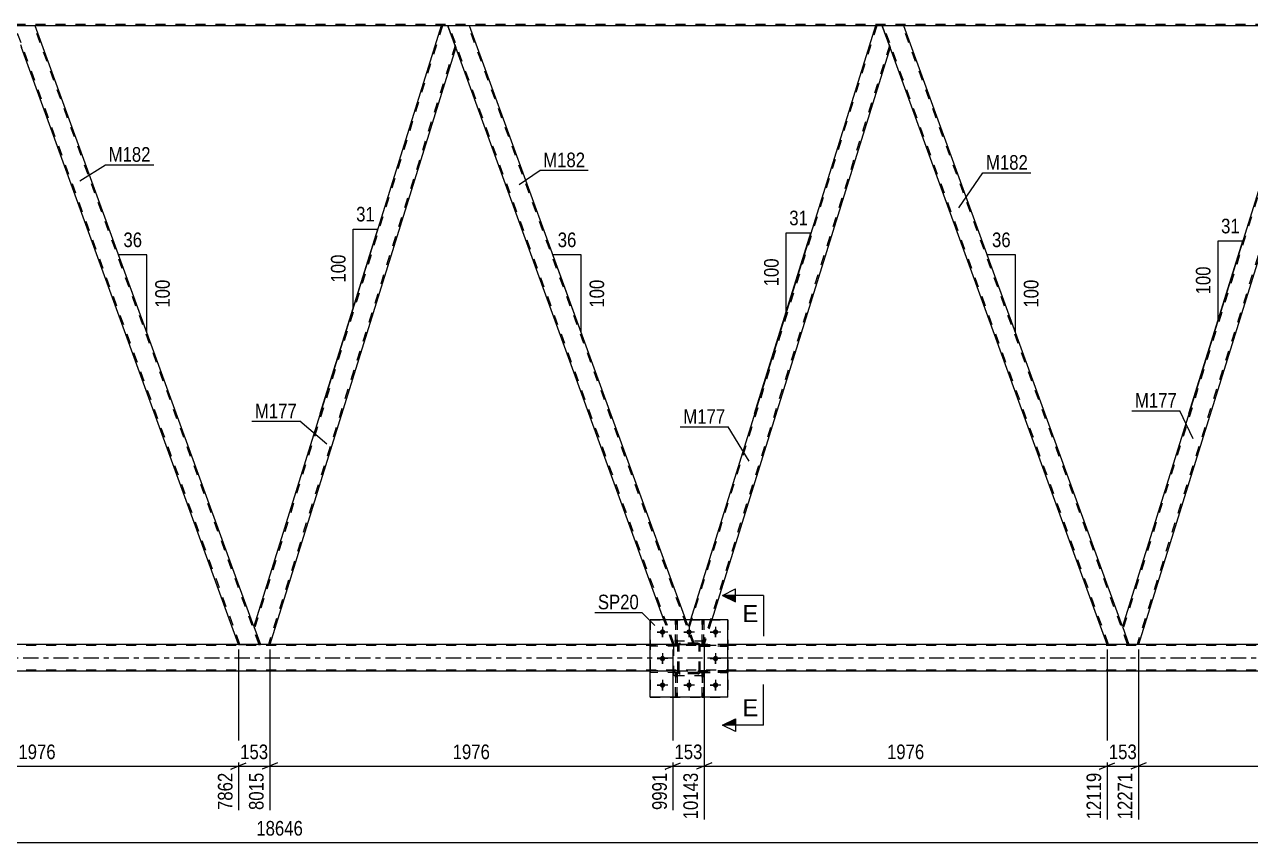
# Model space of a CAD drawing. Header units: millimetres. Extents: x 0 to 841, y 0 to 594.
# Drawn here: x 376.5 to 616.8, y 268.5 to 428.7 of the extents above; entities that cross this region are included whole.
import ezdxf

# ---------------------------------------------------------------- set-up
doc = ezdxf.new("R2010")
doc.units = ezdxf.units.MM
doc.linetypes.add('DXK_LINE_DOT2', pattern=[3.9198, 1.9599, -1.9599])
doc.linetypes.add('DXK_LINE_DOT3', pattern=[5.9187, 2.979, -0.9799, 0.9799, -0.9799])
doc.styles.add('Arial', font='ARIAL.TTF', dxfattribs={"height": 0.2})
doc.styles.add('Arial Narrow', font='ARIALN.TTF', dxfattribs={"height": 0.2})

# ---------------------------------------------------------------- blocks, each defined once
blk = doc.blocks.new('Part-122573991-3274 - 3261')
at = {"color": 7, "linetype": 'DXK_LINE_DOT2'}
for p, q in [((504.42, 301.74), (504.1, 301.74)), ((504.1, 301.74), (504.1, 296.91)), ((504.1, 301.14), (504.42, 301.14)), ((504.42, 296.91), (504.42, 301.74)), ((504.1, 296.91), (504.42, 296.91))]:
    blk.add_line(p, q, dxfattribs=at)
blk = doc.blocks.new('Part-122573991-3340 - 3261')
at = {"color": 7, "linetype": 'DXK_LINE_DOT2'}
for p, q in [((504.55, 307.03), (504.58, 307.21)), ((504.58, 307.21), (504.55, 307.03)), ((504.55, 301.99), (504.55, 307.03)), ((504.79, 307.03), (504.81, 307.12)), ((504.79, 301.99), (504.79, 307.03)), ((504.81, 307.12), (504.86, 307.2)), ((504.84, 307.47), (505.03, 307.51)), ((505.03, 307.51), (504.84, 307.47)), ((504.86, 307.2), (504.94, 307.25)), ((504.94, 307.25), (505.03, 307.27)), ((508.47, 307.51), (505.03, 307.51)), ((505.03, 307.27), (508.47, 307.27)), ((508.47, 307.51), (508.65, 307.47)), ((508.65, 307.47), (508.47, 307.51)), ((508.47, 307.27), (508.56, 307.25)), ((508.56, 307.25), (508.64, 307.2)), ((508.64, 307.2), (508.69, 307.12)), ((508.69, 307.12), (508.71, 307.03)), ((508.71, 301.99), (508.71, 307.03)), ((508.91, 307.21), (508.95, 307.03)), ((508.95, 307.03), (508.91, 307.21)), ((508.95, 301.99), (508.95, 307.03)), ((504.58, 301.8), (504.55, 301.99)), ((504.55, 301.99), (504.58, 301.8)), ((504.81, 301.9), (504.79, 301.99)), ((504.86, 301.82), (504.81, 301.9)), ((505.03, 301.51), (504.84, 301.54)), ((504.84, 301.54), (505.03, 301.51)), ((504.94, 301.77), (504.86, 301.82)), ((505.03, 301.75), (504.94, 301.77)), ((508.47, 301.75), (505.03, 301.75)), ((508.47, 301.51), (505.03, 301.51)), ((508.56, 301.77), (508.47, 301.75)), ((508.65, 301.54), (508.47, 301.51)), ((508.47, 301.51), (508.65, 301.54)), ((508.64, 301.82), (508.56, 301.77)), ((508.69, 301.9), (508.64, 301.82)), ((508.71, 301.99), (508.69, 301.9)), ((508.95, 301.99), (508.91, 301.8)), ((508.91, 301.8), (508.95, 301.99))]:
    blk.add_line(p, q, dxfattribs=at)
at = {"color": 7, "linetype": 'DXK_LINE_DOT3'}
blk.add_line((506.75, 304.51), (506.75, 304.51), dxfattribs=at)
at = {"color": 7, "linetype": 'DXK_LINE_DOT2'}
for centre, start, end in [((505.03, 307.03), 112.5, 157.5), ((505.03, 307.03), 112.5, 157.5), ((508.47, 307.03), 22.5, 67.5), ((508.47, 307.03), 22.5, 67.5), ((505.03, 301.99), 202.5, 247.5), ((505.03, 301.99), 202.5, 247.5), ((508.47, 301.99), 292.5, 337.5), ((508.47, 301.99), 292.5, 337.5)]:
    blk.add_arc(centre, 0.48, start, end, dxfattribs=at)
blk = doc.blocks.new('Part-122573991-3406 - 3261')
at = {"color": 7, "linetype": 'DXK_LINE_DOT2'}
for p, q in [((504.1, 307.26), (504.1, 312.11)), ((504.1, 312.11), (504.42, 312.11)), ((504.42, 312.11), (504.42, 307.26)), ((504.1, 307.86), (504.42, 307.86)), ((504.42, 307.26), (504.1, 307.26))]:
    blk.add_line(p, q, dxfattribs=at)
blk = doc.blocks.new('Part-122573991-3285 - 3261')
at = {"color": 2, "linetype": 'Continuous'}
blk.add_line((509.62, 312.11), (509.3, 312.11), dxfattribs=at)
at = {"color": 7, "linetype": 'DXK_LINE_DOT2'}
for p, q in [((509.3, 312.11), (509.3, 307.26)), ((509.62, 307.26), (509.62, 312.11)), ((509.3, 307.86), (509.62, 307.86)), ((509.3, 307.26), (509.62, 307.26))]:
    blk.add_line(p, q, dxfattribs=at)
blk = doc.blocks.new('Part-122573991-3288 - 3261')
at = {"color": 7, "linetype": 'DXK_LINE_DOT2'}
for p, q in [((508.95, 306.95), (508.95, 307.27)), ((508.95, 307.27), (514.35, 307.27)), ((514.35, 306.95), (508.95, 306.95)), ((509.55, 306.95), (509.55, 307.27)), ((514.35, 307.27), (514.35, 306.95))]:
    blk.add_line(p, q, dxfattribs=at)
blk = doc.blocks.new('Part-122573991-3346 - 3261')
at = {"color": 7, "linetype": 'DXK_LINE_DOT2'}
for p, q in [((504.1, 296.91), (504.1, 301.74)), ((504.1, 301.74), (504.42, 301.74)), ((504.1, 301.14), (504.42, 301.14)), ((504.42, 301.74), (504.42, 296.91)), ((504.42, 296.91), (504.1, 296.91))]:
    blk.add_line(p, q, dxfattribs=at)
blk = doc.blocks.new('Part-122573991-3289 - 3261')
at = {"color": 7, "linetype": 'DXK_LINE_DOT2'}
for p, q in [((509.75, 307.91), (503.75, 307.91)), ((503.75, 301.11), (503.75, 307.91)), ((509.75, 301.11), (509.75, 307.91)), ((509.75, 301.11), (503.75, 301.11))]:
    blk.add_line(p, q, dxfattribs=at)
blk = doc.blocks.new('Part-122573991-3375 - 3261')
at = {"color": 7, "linetype": 'DXK_LINE_DOT2'}
for p, q in [((509.3, 296.91), (509.3, 301.74)), ((509.3, 301.74), (509.62, 301.74)), ((509.3, 301.14), (509.62, 301.14)), ((509.62, 301.74), (509.62, 296.91)), ((509.62, 296.91), (509.3, 296.91))]:
    blk.add_line(p, q, dxfattribs=at)
blk = doc.blocks.new('Part-122573991-3296 - 3261')
at = {"color": 7, "linetype": 'DXK_LINE_DOT2'}
for p, q in [((504.55, 307.27), (499.15, 307.27)), ((499.15, 306.95), (499.15, 307.27)), ((504.55, 306.95), (499.15, 306.95)), ((503.95, 306.95), (503.95, 307.27)), ((504.55, 307.27), (504.55, 306.95))]:
    blk.add_line(p, q, dxfattribs=at)
blk = doc.blocks.new('Part-122573991-3297 - 3261')
at = {"color": 7, "linetype": 'DXK_LINE_DOT2'}
for p, q in [((508.95, 301.75), (508.95, 302.07)), ((508.95, 302.07), (514.35, 302.07)), ((514.35, 301.75), (508.95, 301.75)), ((509.55, 301.75), (509.55, 302.07)), ((514.35, 302.07), (514.35, 301.75))]:
    blk.add_line(p, q, dxfattribs=at)
blk = doc.blocks.new('Part-122573991-3354 - 3261')
at = {"color": 2, "linetype": 'Continuous'}
blk.add_line((504.42, 312.11), (504.1, 312.11), dxfattribs=at)
at = {"color": 7, "linetype": 'DXK_LINE_DOT2'}
for p, q in [((504.1, 312.11), (504.1, 307.26)), ((504.42, 307.26), (504.42, 312.11)), ((504.1, 307.86), (504.42, 307.86)), ((504.1, 307.26), (504.42, 307.26))]:
    blk.add_line(p, q, dxfattribs=at)
blk = doc.blocks.new('Part-122573991-3298 - 3261')
at = {"color": 7, "linetype": 'DXK_LINE_DOT2'}
for p, q in [((504.55, 307.03), (504.58, 307.21)), ((504.58, 307.21), (504.55, 307.03)), ((504.55, 301.99), (504.55, 307.03)), ((504.79, 307.03), (504.81, 307.12)), ((504.79, 301.99), (504.79, 307.03)), ((504.81, 307.12), (504.86, 307.2)), ((504.84, 307.47), (505.03, 307.51)), ((505.03, 307.51), (504.84, 307.47)), ((504.86, 307.2), (504.94, 307.25)), ((504.94, 307.25), (505.03, 307.27)), ((508.47, 307.51), (505.03, 307.51)), ((505.03, 307.27), (508.47, 307.27)), ((508.47, 307.51), (508.65, 307.47)), ((508.65, 307.47), (508.47, 307.51)), ((508.47, 307.27), (508.56, 307.25)), ((508.56, 307.25), (508.64, 307.2)), ((508.64, 307.2), (508.69, 307.12)), ((508.69, 307.12), (508.71, 307.03)), ((508.71, 301.99), (508.71, 307.03)), ((508.91, 307.21), (508.95, 307.03)), ((508.95, 307.03), (508.91, 307.21)), ((508.95, 301.99), (508.95, 307.03)), ((504.58, 301.8), (504.55, 301.99)), ((504.55, 301.99), (504.58, 301.8)), ((504.81, 301.9), (504.79, 301.99)), ((504.86, 301.82), (504.81, 301.9)), ((505.03, 301.51), (504.84, 301.54)), ((504.84, 301.54), (505.03, 301.51)), ((504.94, 301.77), (504.86, 301.82)), ((505.03, 301.75), (504.94, 301.77)), ((508.47, 301.75), (505.03, 301.75)), ((508.47, 301.51), (505.03, 301.51)), ((508.56, 301.77), (508.47, 301.75)), ((508.65, 301.54), (508.47, 301.51)), ((508.47, 301.51), (508.65, 301.54)), ((508.64, 301.82), (508.56, 301.77)), ((508.69, 301.9), (508.64, 301.82)), ((508.71, 301.99), (508.69, 301.9)), ((508.95, 301.99), (508.91, 301.8)), ((508.91, 301.8), (508.95, 301.99))]:
    blk.add_line(p, q, dxfattribs=at)
at = {"color": 7, "linetype": 'DXK_LINE_DOT3'}
blk.add_line((506.75, 304.51), (506.75, 304.51), dxfattribs=at)
at = {"color": 7, "linetype": 'DXK_LINE_DOT2'}
for centre, start, end in [((505.03, 307.03), 112.5, 157.5), ((505.03, 307.03), 112.5, 157.5), ((508.47, 307.03), 22.5, 67.5), ((508.47, 307.03), 22.5, 67.5), ((505.03, 301.99), 202.5, 247.5), ((505.03, 301.99), 202.5, 247.5), ((508.47, 301.99), 292.5, 337.5), ((508.47, 301.99), 292.5, 337.5)]:
    blk.add_arc(centre, 0.48, start, end, dxfattribs=at)
blk = doc.blocks.new('Part-122573991-3426 - 3261')
at = {"color": 2, "linetype": 'Continuous'}
for p, q in [((548.87, 428.51), (544.61, 428.51)), ((591.72, 310.76), (548.87, 428.51)), ((588.73, 307.29), (546.16, 424.26))]:
    blk.add_line(p, q, dxfattribs=at)
at = {"color": 7, "linetype": 'DXK_LINE_DOT2'}
for p, q in [((544.61, 428.51), (546.16, 424.26)), ((588.99, 307.29), (544.87, 428.51)), ((592.73, 307.29), (548.61, 428.51)), ((592.99, 307.29), (591.72, 310.76)), ((588.73, 307.29), (592.99, 307.29))]:
    blk.add_line(p, q, dxfattribs=at)
blk = doc.blocks.new('Part-122573991-3305 - 3261')
at = {"color": 7, "linetype": 'DXK_LINE_DOT2'}
for p, q in [((509.62, 301.74), (509.3, 301.74)), ((509.3, 301.74), (509.3, 296.91)), ((509.3, 301.14), (509.62, 301.14)), ((509.62, 296.91), (509.62, 301.74)), ((509.3, 296.91), (509.62, 296.91))]:
    blk.add_line(p, q, dxfattribs=at)
blk = doc.blocks.new('Bolt-122573991-3309 - 3261')
at = {"linetype": 'Continuous'}
for points in [[(502.07, 309.71, -1), (501.03, 309.71, -1)], [(507.27, 309.71, -1), (506.23, 309.71, -1)], [(512.47, 309.71, -1), (511.43, 309.71, -1)], [(502.07, 304.51, -1), (501.03, 304.51, -1)], [(512.47, 304.51, -1), (511.43, 304.51, -1)], [(502.07, 299.31, -1), (501.03, 299.31, -1)], [(507.27, 299.31, -1), (506.23, 299.31, -1)], [(512.47, 299.31, -1), (511.43, 299.31, -1)]]:
    blk.add_hatch(color=1, dxfattribs=at).paths.add_polyline_path(points)
at = {"color": 1, "linetype": 'Continuous'}
for p, q in [((501.55, 310.75), (501.55, 308.67)), ((506.75, 310.75), (506.75, 308.67)), ((511.95, 310.75), (511.95, 308.67)), ((502.59, 309.71), (500.51, 309.71)), ((507.79, 309.71), (505.71, 309.71)), ((512.99, 309.71), (510.91, 309.71)), ((501.55, 305.55), (501.55, 303.47)), ((511.95, 305.55), (511.95, 303.47)), ((502.59, 304.51), (500.51, 304.51)), ((512.99, 304.51), (510.91, 304.51)), ((502.59, 299.31), (500.51, 299.31)), ((501.55, 300.35), (501.55, 298.27)), ((507.79, 299.31), (505.71, 299.31)), ((506.75, 300.35), (506.75, 298.27)), ((512.99, 299.31), (510.91, 299.31)), ((511.95, 300.35), (511.95, 298.27))]:
    blk.add_line(p, q, dxfattribs=at)
blk = doc.blocks.new('Part-122573991-3391 - 3261')
at = {"color": 7, "linetype": 'DXK_LINE_DOT2'}
for p, q in [((756.93, 428.75), (58.4, 428.75)), ((719.13, 428.51), (287.89, 428.51)), ((378.6, 428.51), (373.02, 428.51)), ((463.73, 428.51), (458.16, 428.51)), ((548.87, 428.51), (543.29, 428.51))]:
    blk.add_line(p, q, dxfattribs=at)
at = {"color": 2, "linetype": 'Continuous'}
for p, q in [((458.16, 428.51), (378.6, 428.51)), ((543.29, 428.51), (463.73, 428.51)), ((628.43, 428.51), (548.87, 428.51))]:
    blk.add_line(p, q, dxfattribs=at)
blk = doc.blocks.new('Part-122573991-3312 - 3261')
at = {"color": 7, "linetype": 'DXK_LINE_DOT2'}
for p, q in [((509.3, 307.26), (509.3, 312.11)), ((509.3, 312.11), (509.62, 312.11)), ((509.62, 312.11), (509.62, 307.26)), ((509.3, 307.86), (509.62, 307.86)), ((509.62, 307.26), (509.3, 307.26))]:
    blk.add_line(p, q, dxfattribs=at)
blk = doc.blocks.new('Part-122573991-3446 - 3261')
at = {"color": 7, "linetype": 'DXK_LINE_DOT2'}
for p, q in [((514.35, 307.27), (508.95, 307.27)), ((508.95, 307.27), (508.95, 306.95)), ((508.95, 306.95), (514.35, 306.95)), ((509.55, 306.95), (509.55, 307.27)), ((514.35, 306.95), (514.35, 307.27))]:
    blk.add_line(p, q, dxfattribs=at)
blk = doc.blocks.new('Part-122573991-3339 - 3261')
at = {"color": 7, "linetype": 'DXK_LINE_DOT2'}
for p, q in [((509.75, 307.91), (503.75, 307.91)), ((503.75, 301.11), (503.75, 307.91)), ((509.75, 301.11), (509.75, 307.91)), ((509.75, 301.11), (503.75, 301.11))]:
    blk.add_line(p, q, dxfattribs=at)
blk = doc.blocks.new('Bolt-122573991-3350 - 3261')
at = {"color": 1, "linetype": 'Continuous'}
for p, q in [((501.55, 310.75), (501.55, 310.06)), ((506.75, 310.75), (506.75, 310.06)), ((511.95, 310.75), (511.95, 310.06)), ((500.51, 309.71), (501.2, 309.71)), ((501.55, 308.67), (501.55, 309.36)), ((502.59, 309.71), (501.89, 309.71)), ((505.71, 309.71), (506.4, 309.71)), ((506.75, 308.67), (506.75, 309.36)), ((507.79, 309.71), (507.09, 309.71)), ((510.91, 309.71), (511.6, 309.71)), ((511.95, 308.67), (511.95, 309.36)), ((512.99, 309.71), (512.29, 309.71)), ((501.55, 305.55), (501.55, 304.86)), ((511.95, 305.55), (511.95, 304.86)), ((500.51, 304.51), (501.2, 304.51)), ((501.55, 303.47), (501.55, 304.16)), ((502.59, 304.51), (501.89, 304.51)), ((510.91, 304.51), (511.6, 304.51)), ((511.95, 303.47), (511.95, 304.16)), ((512.99, 304.51), (512.29, 304.51)), ((500.51, 299.31), (501.2, 299.31)), ((501.55, 300.35), (501.55, 299.66)), ((501.55, 298.27), (501.55, 298.96)), ((502.59, 299.31), (501.89, 299.31)), ((505.71, 299.31), (506.4, 299.31)), ((506.75, 300.35), (506.75, 299.66)), ((506.75, 298.27), (506.75, 298.96)), ((507.79, 299.31), (507.09, 299.31)), ((510.91, 299.31), (511.6, 299.31)), ((511.95, 300.35), (511.95, 299.66)), ((511.95, 298.27), (511.95, 298.96)), ((512.99, 299.31), (512.29, 299.31))]:
    blk.add_line(p, q, dxfattribs=at)
blk = doc.blocks.new('Part-122573991-3355 - 3261')
at = {"color": 7, "linetype": 'DXK_LINE_DOT2'}
for p, q in [((504.55, 302.07), (499.15, 302.07)), ((499.15, 301.75), (499.15, 302.07)), ((504.55, 301.75), (499.15, 301.75)), ((503.95, 301.75), (503.95, 302.07)), ((504.55, 302.07), (504.55, 301.75))]:
    blk.add_line(p, q, dxfattribs=at)
blk = doc.blocks.new('Part-122573991-3411 - 3261')
at = {"color": 2, "linetype": 'Continuous'}
for p, q in [((514.35, 312.11), (499.15, 312.11)), ((499.15, 296.91), (499.15, 312.11)), ((514.35, 296.91), (514.35, 312.11)), ((514.35, 296.91), (499.15, 296.91))]:
    blk.add_line(p, q, dxfattribs=at)
blk = doc.blocks.new('Part-122573991-3416 - 3261')
at = {"color": 7, "linetype": 'DXK_LINE_DOT2'}
for p, q in [((778.62, 307.05), (103.97, 307.05)), ((514.35, 307.29), (499.15, 307.29)), ((778.62, 302.25), (103.97, 302.25)), ((514.35, 302.01), (499.15, 302.01))]:
    blk.add_line(p, q, dxfattribs=at)
at = {"color": 2, "linetype": 'Continuous'}
for p, q in [((499.15, 307.29), (258.94, 307.29)), ((669.42, 307.29), (514.35, 307.29)), ((499.15, 302.01), (258.94, 302.01)), ((669.42, 302.01), (514.35, 302.01))]:
    blk.add_line(p, q, dxfattribs=at)
at = {"color": 7, "linetype": 'DXK_LINE_DOT3'}
blk.add_line((103.97, 304.65), (778.62, 304.65), dxfattribs=at)
blk = doc.blocks.new('Part-122573991-3431 - 3261')
at = {"color": 7, "linetype": 'DXK_LINE_DOT2'}
for p, q in [((543.54, 428.51), (506.72, 310.39)), ((546.02, 424.63), (509.45, 307.29)), ((507.01, 312.11), (506.59, 310.76)), ((507.85, 307.29), (506.59, 310.76)), ((511.2, 312.11), (509.7, 307.29)), ((509.7, 307.29), (507.85, 307.29))]:
    blk.add_line(p, q, dxfattribs=at)
at = {"color": 2, "linetype": 'Continuous'}
for p, q in [((543.29, 428.51), (507.01, 312.11)), ((544.61, 428.51), (543.29, 428.51)), ((546.16, 424.26), (544.61, 428.51)), ((546.16, 424.26), (511.2, 312.11))]:
    blk.add_line(p, q, dxfattribs=at)
blk = doc.blocks.new('Part-122573991-3440 - 3261')
at = {"color": 7, "linetype": 'DXK_LINE_DOT2'}
for p, q in [((504.55, 307.27), (499.15, 307.27)), ((499.15, 307.27), (499.15, 306.95)), ((504.55, 306.95), (499.15, 306.95)), ((503.95, 306.95), (503.95, 307.27)), ((504.55, 306.95), (504.55, 307.27))]:
    blk.add_line(p, q, dxfattribs=at)
blk = doc.blocks.new('Part-122573991-3443 - 3261')
at = {"color": 7, "linetype": 'DXK_LINE_DOT2'}
for p, q in [((514.35, 302.07), (508.95, 302.07)), ((508.95, 302.07), (508.95, 301.75)), ((508.95, 301.75), (514.35, 301.75)), ((509.55, 301.75), (509.55, 302.07)), ((514.35, 301.75), (514.35, 302.07))]:
    blk.add_line(p, q, dxfattribs=at)
blk = doc.blocks.new('Part-122573991-3478 - 3261')
at = {"color": 7, "linetype": 'DXK_LINE_DOT2'}
for p, q in [((499.15, 312.11), (514.35, 312.11)), ((499.15, 312.11), (499.15, 296.91)), ((514.35, 312.11), (514.35, 296.91)), ((499.15, 296.91), (514.35, 296.91))]:
    blk.add_line(p, q, dxfattribs=at)
blk = doc.blocks.new('Part-122573991-3490 - 3261')
at = {"color": 7, "linetype": 'DXK_LINE_DOT2'}
for p, q in [((504.55, 302.07), (499.15, 302.07)), ((499.15, 302.07), (499.15, 301.75)), ((504.55, 301.75), (499.15, 301.75)), ((503.95, 301.75), (503.95, 302.07)), ((504.55, 301.75), (504.55, 302.07))]:
    blk.add_line(p, q, dxfattribs=at)
blk = doc.blocks.new('Part-122573991-3522 - 3261')
at = {"color": 2, "linetype": 'Continuous'}
for p, q in [((458.16, 428.51), (421.45, 310.76)), ((459.48, 428.51), (458.16, 428.51)), ((461.02, 424.26), (459.48, 428.51)), ((461.02, 424.26), (424.56, 307.29)), ((421.45, 310.76), (422.72, 307.29))]:
    blk.add_line(p, q, dxfattribs=at)
at = {"color": 7, "linetype": 'DXK_LINE_DOT2'}
for p, q in [((458.41, 428.51), (421.59, 310.39)), ((460.89, 424.63), (424.31, 307.29)), ((424.56, 307.29), (422.72, 307.29))]:
    blk.add_line(p, q, dxfattribs=at)
blk = doc.blocks.new('Part-122573991-3527 - 3261')
at = {"color": 2, "linetype": 'Continuous'}
for p, q in [((463.73, 428.51), (459.48, 428.51)), ((506.1, 312.11), (463.73, 428.51)), ((501.84, 312.11), (461.02, 424.26))]:
    blk.add_line(p, q, dxfattribs=at)
at = {"color": 7, "linetype": 'DXK_LINE_DOT2'}
for p, q in [((459.48, 428.51), (461.02, 424.26)), ((503.85, 307.29), (459.73, 428.51)), ((507.6, 307.29), (463.48, 428.51)), ((503.6, 307.29), (501.84, 312.11)), ((507.85, 307.29), (506.1, 312.11)), ((507.85, 307.29), (503.6, 307.29))]:
    blk.add_line(p, q, dxfattribs=at)
blk = doc.blocks.new('Part-122573991-3532 - 3261')
at = {"color": 2, "linetype": 'Continuous'}
for p, q in [((628.43, 428.51), (591.72, 310.76)), ((629.74, 428.51), (628.43, 428.51)), ((631.29, 424.26), (629.74, 428.51)), ((631.29, 424.26), (594.83, 307.29)), ((591.72, 310.76), (592.99, 307.29))]:
    blk.add_line(p, q, dxfattribs=at)
at = {"color": 7, "linetype": 'DXK_LINE_DOT2'}
for p, q in [((628.68, 428.51), (591.86, 310.39)), ((631.16, 424.63), (594.58, 307.29)), ((594.83, 307.29), (592.99, 307.29))]:
    blk.add_line(p, q, dxfattribs=at)
blk = doc.blocks.new('Part-122573991-3606 - 3261')
at = {"color": 2, "linetype": 'Continuous'}
for p, q in [((378.6, 428.51), (374.34, 428.51)), ((421.45, 310.76), (378.6, 428.51)), ((418.46, 307.29), (375.89, 424.26))]:
    blk.add_line(p, q, dxfattribs=at)
at = {"color": 7, "linetype": 'DXK_LINE_DOT2'}
for p, q in [((374.34, 428.51), (375.89, 424.26)), ((418.72, 307.29), (374.6, 428.51)), ((422.46, 307.29), (378.34, 428.51)), ((422.72, 307.29), (421.45, 310.76)), ((418.46, 307.29), (422.72, 307.29))]:
    blk.add_line(p, q, dxfattribs=at)
blk = doc.blocks.new('AngleDimension-122573991-10674 - 3261')
at = {"color": 7, "linetype": 'Continuous'}
for p, q in [((570.74, 383.63), (565.2, 383.63)), ((570.74, 368.4), (565.2, 383.63)), ((570.74, 368.4), (570.74, 383.63)), ((571.01, 367.68), (570.74, 368.4))]:
    blk.add_line(p, q, dxfattribs=at)
at = {"color": 0}
for points in [[(570.4, 384.53), (570.4, 388.73), (565.54, 388.73), (565.54, 384.53)], [(575.84, 379.36), (571.64, 379.36), (571.64, 372.67), (575.84, 372.67)]]:
    blk.add_wipeout(points, dxfattribs=at)
at = {"color": 3, "style": 'Arial Narrow'}
blk.add_text('36', height=2.863, dxfattribs=at).set_placement((566.14, 385.13))
blk.add_text('100', height=2.863, rotation=90.0002, dxfattribs=at).set_placement((575.24, 373.27))
blk = doc.blocks.new('AngleDimension-122573991-4380 - 3261')
at = {"color": 7, "linetype": 'Continuous'}
for p, q in [((525.82, 387.91), (530.64, 387.91)), ((525.82, 372.44), (530.64, 387.91)), ((525.82, 372.44), (525.82, 387.91)), ((519.61, 352.52), (525.82, 372.44))]:
    blk.add_line(p, q, dxfattribs=at)
at = {"color": 0}
for points in [[(530.65, 388.81), (530.65, 393.01), (525.8, 393.01), (525.8, 388.81)], [(524.92, 383.52), (520.72, 383.52), (520.72, 376.84), (524.92, 376.84)]]:
    blk.add_wipeout(points, dxfattribs=at)
at = {"color": 3, "style": 'Arial Narrow'}
blk.add_text('31', height=2.863, dxfattribs=at).set_placement((526.4, 389.41))
blk.add_text('100', height=2.863, rotation=90.0002, dxfattribs=at).set_placement((524.32, 377.44))
blk = doc.blocks.new('AngleDimension-122573991-4391 - 3261')
at = {"color": 7, "linetype": 'Continuous'}
for p, q in [((440.92, 388.66), (445.74, 388.66)), ((440.92, 373.19), (445.74, 388.66)), ((440.92, 373.19), (440.92, 388.66)), ((434.47, 352.52), (440.92, 373.19))]:
    blk.add_line(p, q, dxfattribs=at)
at = {"color": 0}
for points in [[(445.75, 389.56), (445.75, 393.76), (440.9, 393.76), (440.9, 389.56)], [(440.02, 384.27), (435.82, 384.27), (435.82, 377.59), (440.02, 377.59)]]:
    blk.add_wipeout(points, dxfattribs=at)
at = {"color": 3, "style": 'Arial Narrow'}
blk.add_text('31', height=2.863, dxfattribs=at).set_placement((441.5, 390.16))
blk.add_text('100', height=2.863, rotation=90.0002, dxfattribs=at).set_placement((439.42, 378.19))
blk = doc.blocks.new('StraightDimension-122573991-3834 - 3261')
at = {"color": 7, "linetype": 'Continuous'}
for p, q in [((339.43, 306.29), (339.43, 274.83)), ((418.46, 306.29), (418.46, 274.83)), ((340.93, 284.05), (337.93, 282.85)), ((416.96, 282.85), (419.96, 284.05)), ((339.43, 283.45), (418.46, 283.45))]:
    blk.add_line(p, q, dxfattribs=at)
at = {"color": 0}
blk.add_wipeout([(383.2, 284.2), (383.2, 288.4), (374.69, 288.4), (374.69, 284.2)], dxfattribs=at)
at = {"color": 0, "linetype": 'Continuous'}
blk.add_wipeout([(417.86, 282.75), (413.66, 282.75), (413.66, 274.23), (417.86, 274.23)], dxfattribs=at)
at = {"color": 3, "style": 'Arial Narrow'}
blk.add_text('1976', height=2.863, dxfattribs=at).set_placement((375.29, 284.8))
at = {"color": 3, "linetype": 'Continuous', "style": 'Arial Narrow'}
blk.add_text('7862', height=2.863, rotation=90.0002, dxfattribs=at).set_placement((417.26, 274.83))
blk = doc.blocks.new('StraightDimension-122573991-3853 - 3261')
at = {"color": 7, "linetype": 'Continuous'}
for p, q in [((418.46, 306.29), (418.46, 274.83)), ((424.56, 306.29), (424.56, 274.83)), ((416.96, 282.85), (419.96, 284.05)), ((426.06, 284.05), (423.06, 282.85)), ((418.46, 283.45), (424.56, 283.45))]:
    blk.add_line(p, q, dxfattribs=at)
at = {"color": 0}
blk.add_wipeout([(424.85, 284.2), (424.85, 288.4), (418.17, 288.4), (418.17, 284.2)], dxfattribs=at)
at = {"color": 0, "linetype": 'Continuous'}
blk.add_wipeout([(423.96, 282.75), (419.76, 282.75), (419.76, 274.23), (423.96, 274.23)], dxfattribs=at)
at = {"color": 3, "style": 'Arial Narrow'}
blk.add_text('153', height=2.863, dxfattribs=at).set_placement((418.77, 284.8))
at = {"color": 3, "linetype": 'Continuous', "style": 'Arial Narrow'}
blk.add_text('8015', height=2.863, rotation=90.0002, dxfattribs=at).set_placement((423.36, 274.83))
blk = doc.blocks.new('StraightDimension-122573991-3872 - 3261')
at = {"color": 7, "linetype": 'Continuous'}
for p, q in [((424.56, 306.29), (424.56, 274.83)), ((503.6, 306.29), (503.6, 274.83)), ((426.06, 284.05), (423.06, 282.85)), ((502.1, 282.85), (505.1, 284.05)), ((424.56, 283.45), (503.6, 283.45))]:
    blk.add_line(p, q, dxfattribs=at)
at = {"color": 0}
blk.add_wipeout([(468.34, 284.2), (468.34, 288.4), (459.82, 288.4), (459.82, 284.2)], dxfattribs=at)
at = {"color": 0, "linetype": 'Continuous'}
blk.add_wipeout([(503, 282.75), (498.8, 282.75), (498.8, 274.23), (503, 274.23)], dxfattribs=at)
at = {"color": 3, "style": 'Arial Narrow'}
blk.add_text('1976', height=2.863, dxfattribs=at).set_placement((460.42, 284.8))
at = {"color": 3, "linetype": 'Continuous', "style": 'Arial Narrow'}
blk.add_text('9991', height=2.863, rotation=90.0002, dxfattribs=at).set_placement((502.4, 274.83))
blk = doc.blocks.new('StraightDimension-122573991-3891 - 3261')
at = {"color": 7, "linetype": 'Continuous'}
for p, q in [((503.6, 306.29), (503.6, 274.83)), ((509.7, 306.29), (509.7, 273)), ((502.1, 282.85), (505.1, 284.05)), ((511.2, 284.05), (508.2, 282.85)), ((503.6, 283.45), (509.7, 283.45))]:
    blk.add_line(p, q, dxfattribs=at)
at = {"color": 0}
blk.add_wipeout([(509.99, 284.2), (509.99, 288.4), (503.3, 288.4), (503.3, 284.2)], dxfattribs=at)
at = {"color": 0, "linetype": 'Continuous'}
blk.add_wipeout([(509.1, 282.75), (504.9, 282.75), (504.9, 272.4), (509.1, 272.4)], dxfattribs=at)
at = {"color": 3, "style": 'Arial Narrow'}
blk.add_text('153', height=2.863, dxfattribs=at).set_placement((503.9, 284.8))
at = {"color": 3, "linetype": 'Continuous', "style": 'Arial Narrow'}
blk.add_text('10143', height=2.863, rotation=90.0002, dxfattribs=at).set_placement((508.5, 273))
blk = doc.blocks.new('StraightDimension-122573991-3910 - 3261')
at = {"color": 7, "linetype": 'Continuous'}
for p, q in [((509.7, 306.29), (509.7, 273)), ((588.73, 306.29), (588.73, 273)), ((511.2, 284.05), (508.2, 282.85)), ((587.23, 282.85), (590.23, 284.05)), ((509.7, 283.45), (588.73, 283.45))]:
    blk.add_line(p, q, dxfattribs=at)
at = {"color": 0}
blk.add_wipeout([(553.47, 284.2), (553.47, 288.4), (544.96, 288.4), (544.96, 284.2)], dxfattribs=at)
at = {"color": 0, "linetype": 'Continuous'}
blk.add_wipeout([(588.13, 282.75), (583.93, 282.75), (583.93, 272.4), (588.13, 272.4)], dxfattribs=at)
at = {"color": 3, "style": 'Arial Narrow'}
blk.add_text('1976', height=2.863, dxfattribs=at).set_placement((545.56, 284.8))
at = {"color": 3, "linetype": 'Continuous', "style": 'Arial Narrow'}
blk.add_text('12119', height=2.863, rotation=90.0002, dxfattribs=at).set_placement((587.53, 273))
blk = doc.blocks.new('StraightDimension-122573991-3929 - 3261')
at = {"color": 7, "linetype": 'Continuous'}
for p, q in [((588.73, 306.29), (588.73, 273)), ((594.83, 306.29), (594.83, 273)), ((587.23, 282.85), (590.23, 284.05)), ((596.33, 284.05), (593.33, 282.85)), ((588.73, 283.45), (594.83, 283.45))]:
    blk.add_line(p, q, dxfattribs=at)
at = {"color": 0}
blk.add_wipeout([(595.12, 284.2), (595.12, 288.4), (588.44, 288.4), (588.44, 284.2)], dxfattribs=at)
at = {"color": 0, "linetype": 'Continuous'}
blk.add_wipeout([(594.23, 282.75), (590.03, 282.75), (590.03, 272.4), (594.23, 272.4)], dxfattribs=at)
at = {"color": 3, "style": 'Arial Narrow'}
blk.add_text('153', height=2.863, dxfattribs=at).set_placement((589.04, 284.8))
at = {"color": 3, "linetype": 'Continuous', "style": 'Arial Narrow'}
blk.add_text('12271', height=2.863, rotation=90.0002, dxfattribs=at).set_placement((593.63, 273))
blk = doc.blocks.new('StraightDimension-122573991-3948 - 3261')
at = {"color": 7, "linetype": 'Continuous'}
for p, q in [((594.83, 306.29), (594.83, 273)), ((673.86, 306.29), (673.86, 273)), ((596.33, 284.05), (593.33, 282.85)), ((672.36, 282.85), (675.36, 284.05)), ((594.83, 283.45), (673.86, 283.45))]:
    blk.add_line(p, q, dxfattribs=at)
at = {"color": 0}
blk.add_wipeout([(638.6, 284.2), (638.6, 288.4), (630.09, 288.4), (630.09, 284.2)], dxfattribs=at)
at = {"color": 0, "linetype": 'Continuous'}
blk.add_wipeout([(673.26, 282.75), (669.06, 282.75), (669.06, 272.4), (673.26, 272.4)], dxfattribs=at)
at = {"color": 3, "style": 'Arial Narrow'}
blk.add_text('1976', height=2.863, dxfattribs=at).set_placement((630.69, 284.8))
at = {"color": 3, "linetype": 'Continuous', "style": 'Arial Narrow'}
blk.add_text('14247', height=2.863, rotation=90.0002, dxfattribs=at).set_placement((672.66, 273))
blk = doc.blocks.new('StraightDimension-122573991-4049 - 3261')
at = {"color": 7, "linetype": 'Continuous'}
blk.add_line((57.76, 268.47), (795.24, 268.47), dxfattribs=at)
at = {"color": 0}
blk.add_wipeout([(431.67, 269.22), (431.67, 273.42), (421.33, 273.42), (421.33, 269.22)], dxfattribs=at)
at = {"color": 3, "style": 'Arial Narrow'}
blk.add_text('18646', height=2.863, dxfattribs=at).set_placement((421.93, 269.82))
blk = doc.blocks.new('AngleDimension-122573991-4082 - 3261')
at = {"color": 7, "linetype": 'Continuous'}
for p, q in [((610.46, 386.33), (615.28, 386.33)), ((610.46, 370.86), (615.28, 386.33)), ((610.46, 370.86), (610.46, 386.33)), ((604.74, 352.52), (610.46, 370.86))]:
    blk.add_line(p, q, dxfattribs=at)
at = {"color": 0}
for points in [[(615.3, 387.23), (615.3, 391.43), (610.44, 391.43), (610.44, 387.23)], [(609.56, 381.94), (605.36, 381.94), (605.36, 375.26), (609.56, 375.26)]]:
    blk.add_wipeout(points, dxfattribs=at)
at = {"color": 3, "style": 'Arial Narrow'}
blk.add_text('31', height=2.863, dxfattribs=at).set_placement((611.04, 387.83))
blk.add_text('100', height=2.863, rotation=90.0002, dxfattribs=at).set_placement((608.96, 375.86))
blk = doc.blocks.new('AngleDimension-122573991-10646 - 3261')
at = {"color": 7, "linetype": 'Continuous'}
for p, q in [((400.47, 383.63), (394.93, 383.63)), ((400.47, 368.4), (394.93, 383.63)), ((400.47, 368.4), (400.47, 383.63)), ((400.74, 367.68), (400.47, 368.4))]:
    blk.add_line(p, q, dxfattribs=at)
at = {"color": 0}
for points in [[(400.13, 384.53), (400.13, 388.73), (395.28, 388.73), (395.28, 384.53)], [(405.57, 379.36), (401.37, 379.36), (401.37, 372.67), (405.57, 372.67)]]:
    blk.add_wipeout(points, dxfattribs=at)
at = {"color": 3, "style": 'Arial Narrow'}
blk.add_text('36', height=2.863, dxfattribs=at).set_placement((395.88, 385.13))
blk.add_text('100', height=2.863, rotation=90.0002, dxfattribs=at).set_placement((404.97, 373.27))
blk = doc.blocks.new('AngleDimension-122573991-10660 - 3261')
at = {"color": 7, "linetype": 'Continuous'}
for p, q in [((485.61, 383.63), (480.07, 383.63)), ((485.61, 368.4), (480.07, 383.63)), ((485.61, 368.4), (485.61, 383.63)), ((485.87, 367.68), (485.61, 368.4))]:
    blk.add_line(p, q, dxfattribs=at)
at = {"color": 0}
for points in [[(485.27, 384.53), (485.27, 388.73), (480.41, 388.73), (480.41, 384.53)], [(490.71, 379.36), (486.51, 379.36), (486.51, 372.67), (490.71, 372.67)]]:
    blk.add_wipeout(points, dxfattribs=at)
at = {"color": 3, "style": 'Arial Narrow'}
blk.add_text('36', height=2.863, dxfattribs=at).set_placement((481.01, 385.13))
blk.add_text('100', height=2.863, rotation=90.0002, dxfattribs=at).set_placement((490.11, 373.27))
blk = doc.blocks.new('Mark-122573991-3407 - 3261')
at = {"color": 0}
blk.add_wipeout([(496.91, 314.16), (496.91, 317.16), (488.88, 317.16), (488.88, 314.16)], dxfattribs=at)
blk.add_wipeout([(496.91, 314.16), (496.91, 317.16), (488.88, 317.16), (488.88, 314.16)], dxfattribs=at)
at = {"color": 30, "linetype": 'Continuous'}
for p in [(488.28, 313.56), (500.03, 310.98)]:
    blk.add_line(p, (497.51, 313.56), dxfattribs=at)
at = {"color": 3, "style": 'Arial Narrow'}
blk.add_text('SP20', height=2.863, dxfattribs=at).set_placement((488.88, 314.16))
blk = doc.blocks.new('Mark-122573991-3422 - 3261')
at = {"color": 0}
blk.add_wipeout([(573.18, 400.3), (573.18, 403.3), (564.96, 403.3), (564.96, 400.3)], dxfattribs=at)
blk.add_wipeout([(573.18, 400.3), (573.18, 403.3), (564.96, 403.3), (564.96, 400.3)], dxfattribs=at)
at = {"color": 30, "linetype": 'Continuous'}
for p, q in [((559.63, 392.83), (564.36, 399.7)), ((564.36, 399.7), (573.78, 399.7))]:
    blk.add_line(p, q, dxfattribs=at)
at = {"color": 3, "style": 'Arial Narrow'}
blk.add_text('M182', height=2.863, dxfattribs=at).set_placement((564.96, 400.3))
blk = doc.blocks.new('Mark-122573991-3427 - 3261')
at = {"color": 0}
blk.add_wipeout([(513.85, 350.51), (513.85, 353.51), (505.63, 353.51), (505.63, 350.51)], dxfattribs=at)
blk.add_wipeout([(513.85, 350.51), (513.85, 353.51), (505.63, 353.51), (505.63, 350.51)], dxfattribs=at)
at = {"color": 30, "linetype": 'Continuous'}
for p in [(505.03, 349.91), (518.52, 343.21)]:
    blk.add_line(p, (514.45, 349.91), dxfattribs=at)
at = {"color": 3, "style": 'Arial Narrow'}
blk.add_text('M177', height=2.863, dxfattribs=at).set_placement((505.63, 350.51))
blk = doc.blocks.new('Mark-122573991-3518 - 3261')
at = {"color": 0}
blk.add_wipeout([(429.88, 351.6), (429.88, 354.6), (421.65, 354.6), (421.65, 351.6)], dxfattribs=at)
blk.add_wipeout([(429.88, 351.6), (429.88, 354.6), (421.65, 354.6), (421.65, 351.6)], dxfattribs=at)
at = {"color": 30, "linetype": 'Continuous'}
for p in [(421.05, 351), (435.73, 346.55)]:
    blk.add_line(p, (430.48, 351), dxfattribs=at)
at = {"color": 3, "style": 'Arial Narrow'}
blk.add_text('M177', height=2.863, dxfattribs=at).set_placement((421.65, 351.6))
blk = doc.blocks.new('Mark-122573991-3523 - 3261')
at = {"color": 0}
blk.add_wipeout([(486.39, 400.79), (486.39, 403.79), (478.16, 403.79), (478.16, 400.79)], dxfattribs=at)
blk.add_wipeout([(486.39, 400.79), (486.39, 403.79), (478.16, 403.79), (478.16, 400.79)], dxfattribs=at)
at = {"color": 30, "linetype": 'Continuous'}
for p, q in [((473.44, 397.37), (477.56, 400.19)), ((477.56, 400.19), (486.99, 400.19))]:
    blk.add_line(p, q, dxfattribs=at)
at = {"color": 3, "style": 'Arial Narrow'}
blk.add_text('M182', height=2.863, dxfattribs=at).set_placement((478.16, 400.79))
blk = doc.blocks.new('Mark-122573991-3528 - 3261')
at = {"color": 0}
blk.add_wipeout([(602.39, 353.68), (602.39, 356.68), (594.16, 356.68), (594.16, 353.68)], dxfattribs=at)
blk.add_wipeout([(602.39, 353.68), (602.39, 356.68), (594.16, 356.68), (594.16, 353.68)], dxfattribs=at)
at = {"color": 30, "linetype": 'Continuous'}
for p in [(593.56, 353.08), (605.58, 347.57)]:
    blk.add_line(p, (602.99, 353.08), dxfattribs=at)
at = {"color": 3, "style": 'Arial Narrow'}
blk.add_text('M177', height=2.863, dxfattribs=at).set_placement((594.16, 353.68))
blk = doc.blocks.new('Mark-122573991-3602 - 3261')
at = {"color": 0}
blk.add_wipeout([(401.21, 401.86), (401.21, 404.86), (392.98, 404.86), (392.98, 401.86)], dxfattribs=at)
blk.add_wipeout([(401.21, 401.86), (401.21, 404.86), (392.98, 404.86), (392.98, 401.86)], dxfattribs=at)
at = {"color": 30, "linetype": 'Continuous'}
for p, q in [((387.34, 398.11), (392.38, 401.26)), ((392.38, 401.26), (401.81, 401.26))]:
    blk.add_line(p, q, dxfattribs=at)
at = {"color": 3, "style": 'Arial Narrow'}
blk.add_text('M182', height=2.863, dxfattribs=at).set_placement((392.98, 401.86))
blk = doc.blocks.new('SectionMark-122573991-4872 - 3261')
at = {"linetype": 'Continuous'}
for points in [[(515.83, 316.89), (515.83, 315.64), (513.33, 316.89)], [(515.83, 292.69), (515.83, 291.44), (513.33, 291.44)]]:
    blk.add_hatch(color=6, dxfattribs=at).paths.add_polyline_path(points)
at = {"color": 6, "linetype": 'Continuous'}
for p, q in [((513.33, 316.89), (515.83, 318.14)), ((515.83, 315.64), (515.83, 318.14)), ((521.33, 316.89), (513.33, 316.89)), ((513.33, 316.89), (515.83, 315.64)), ((513.33, 291.44), (515.83, 292.69)), ((521.33, 291.44), (513.33, 291.44)), ((515.83, 290.19), (513.33, 291.44)), ((515.83, 292.69), (515.83, 290.19))]:
    blk.add_line(p, q, dxfattribs=at)
at = {"color": 0, "linetype": 'Continuous'}
for points in [[(520.33, 311.64), (520.33, 315.14), (517.22, 315.14), (517.22, 311.64)], [(520.33, 293.19), (520.33, 296.69), (517.22, 296.69), (517.22, 293.19)]]:
    blk.add_wipeout(points, dxfattribs=at)
at = {"color": 6, "linetype": 'Continuous'}
for p, q in [((521.33, 316.89), (521.33, 308.89)), ((521.33, 291.44), (521.33, 299.44))]:
    blk.add_line(p, q, dxfattribs=at)
at = {"color": 3, "linetype": 'Continuous', "style": 'Arial'}
for p in [(517.22, 311.64), (517.22, 293.19)]:
    blk.add_text('E', height=3.34, dxfattribs=at).set_placement(p)

msp = doc.modelspace()

# ---------------------------------------------------------------- block references
for name in ['Part-122573991-3391 - 3261', 'Part-122573991-3606 - 3261', 'Part-122573991-3522 - 3261', 'Part-122573991-3527 - 3261', 'Part-122573991-3431 - 3261', 'Part-122573991-3426 - 3261', 'Part-122573991-3532 - 3261', 'Part-122573991-3411 - 3261', 'Part-122573991-3478 - 3261', 'Bolt-122573991-3309 - 3261', 'Bolt-122573991-3350 - 3261', 'Part-122573991-3406 - 3261', 'Part-122573991-3354 - 3261', 'Part-122573991-3285 - 3261', 'Part-122573991-3312 - 3261', 'Part-122573991-3289 - 3261', 'Part-122573991-3339 - 3261', 'Part-122573991-3416 - 3261', 'Part-122573991-3296 - 3261', 'Part-122573991-3440 - 3261', 'Part-122573991-3340 - 3261', 'Part-122573991-3298 - 3261', 'Part-122573991-3288 - 3261', 'Part-122573991-3446 - 3261', 'Part-122573991-3355 - 3261', 'Part-122573991-3490 - 3261', 'Part-122573991-3274 - 3261', 'Part-122573991-3346 - 3261', 'Part-122573991-3297 - 3261', 'Part-122573991-3443 - 3261', 'Part-122573991-3375 - 3261', 'Part-122573991-3305 - 3261']:
    msp.add_blockref(name, (0, 0))

# ---------------------------------------------------------------- next in the draw order: block references
for name in ['AngleDimension-122573991-4391 - 3261', 'AngleDimension-122573991-4380 - 3261', 'AngleDimension-122573991-10674 - 3261', 'StraightDimension-122573991-3834 - 3261']:
    msp.add_blockref(name, (0, 0))

# ---------------------------------------------------------------- next in the draw order: block references
msp.add_blockref('StraightDimension-122573991-3853 - 3261', (0, 0))

# ---------------------------------------------------------------- next in the draw order: block references
msp.add_blockref('StraightDimension-122573991-3872 - 3261', (0, 0))

# ---------------------------------------------------------------- next in the draw order: block references
msp.add_blockref('StraightDimension-122573991-3891 - 3261', (0, 0))

# ---------------------------------------------------------------- next in the draw order: block references
msp.add_blockref('StraightDimension-122573991-3910 - 3261', (0, 0))

# ---------------------------------------------------------------- next in the draw order: block references
msp.add_blockref('StraightDimension-122573991-3929 - 3261', (0, 0))

# ---------------------------------------------------------------- next in the draw order: block references
msp.add_blockref('StraightDimension-122573991-3948 - 3261', (0, 0))

# ---------------------------------------------------------------- next in the draw order: block references
msp.add_blockref('StraightDimension-122573991-4049 - 3261', (0, 0))

# ---------------------------------------------------------------- next in the draw order: block references
for name in ['Mark-122573991-3602 - 3261', 'Mark-122573991-3523 - 3261', 'Mark-122573991-3422 - 3261', 'AngleDimension-122573991-4082 - 3261', 'AngleDimension-122573991-10646 - 3261', 'AngleDimension-122573991-10660 - 3261', 'Mark-122573991-3518 - 3261', 'Mark-122573991-3427 - 3261', 'SectionMark-122573991-4872 - 3261', 'Mark-122573991-3407 - 3261']:
    msp.add_blockref(name, (0, 0))

# ---------------------------------------------------------------- next in the draw order: block references
msp.add_blockref('Mark-122573991-3528 - 3261', (0, 0))

doc.saveas('drawing.dxf')
